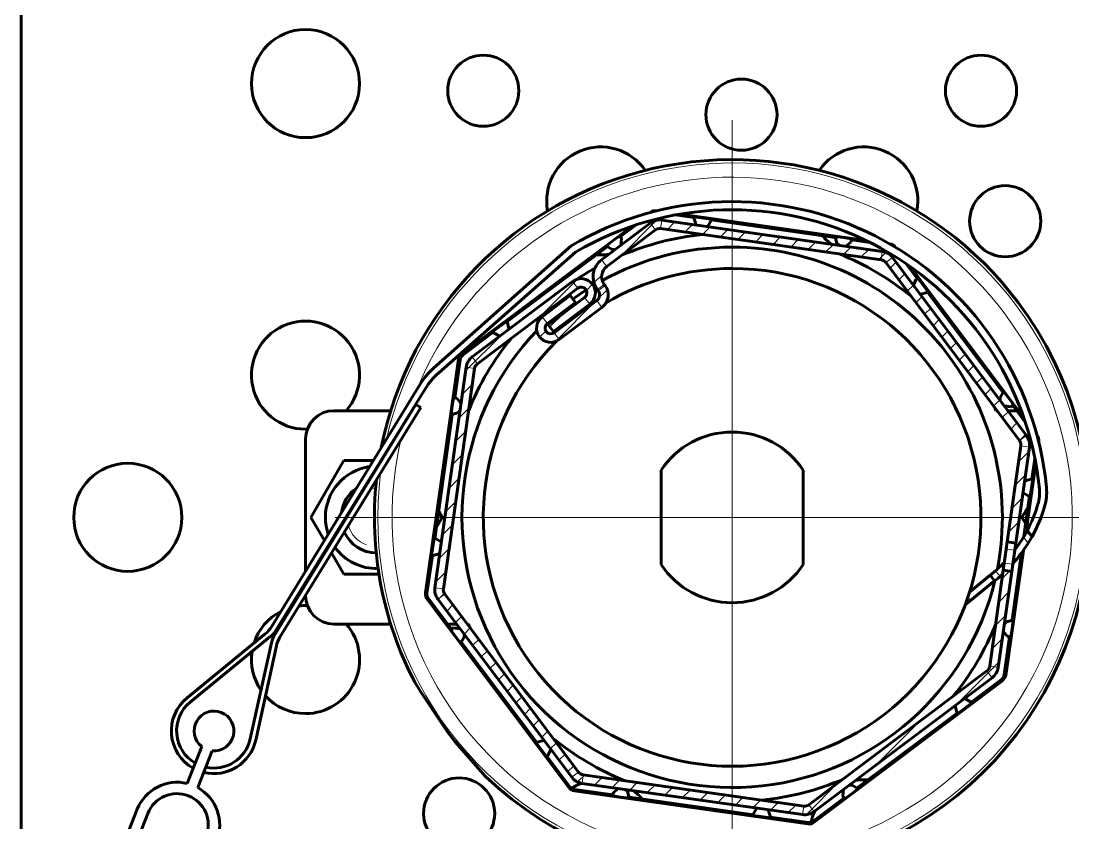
# Model space of a CAD drawing. Header units: millimetres. Extents: x 0 to 841, y 0 to 594.
# Drawn here: x 716.15 to 753.13, y 517.19 to 545.38 of the extents above; entities that cross this region are included whole.
import ezdxf

# ---------------------------------------------------------------- set-up
doc = ezdxf.new("R2010")
doc.units = ezdxf.units.MM
for name, pattern in [('K5LT_AXLED', [19.5, 15, -1.5, 1.5, -1.5]), ('K5LT_BASIC', [0]), ('K5LT_THIN', [0])]:
    doc.linetypes.add(name, pattern=pattern)
doc.layers.add('Системный слой (1)', color=7, linetype='Continuous', true_color=0x909090)

# ---------------------------------------------------------------- blocks, each defined once
blk = doc.blocks.new('U786')
at = {"layer": 'Системный слой (1)', "color": 5, "linetype": 'K5LT_BASIC', "lineweight": 60, "true_color": 0x0000ff}
for start, end in [(0, 180), (180, 0)]:
    blk.add_arc((732.399, 542.934), 1.25, start, end, dxfattribs=at)
blk = doc.blocks.new('U787')
at = {"layer": 'Системный слой (1)', "color": 5, "linetype": 'K5LT_BASIC', "lineweight": 60, "true_color": 0x0000ff}
for start, end in [(0, 180), (180, 0)]:
    blk.add_arc((749.899, 542.934), 1.25, start, end, dxfattribs=at)
blk = doc.blocks.new('U790')
at = {"layer": 'Системный слой (1)', "color": 5, "linetype": 'K5LT_BASIC', "lineweight": 60, "true_color": 0x0000ff}
for start, end in [(0, 180), (180, 0)]:
    blk.add_arc((731.55, 517.522), 1.25, start, end, dxfattribs=at)
blk = doc.blocks.new('U791')
at = {"layer": 'Системный слой (1)', "color": 5, "linetype": 'K5LT_BASIC', "lineweight": 60, "true_color": 0x0000ff}
for start, end in [(0, 180), (180, 0)]:
    blk.add_arc((726.149, 543.184), 1.9, start, end, dxfattribs=at)
blk = doc.blocks.new('U792')
at = {"layer": 'Системный слой (1)', "color": 5, "linetype": 'K5LT_BASIC', "lineweight": 60, "true_color": 0x0000ff}
for start, end in [(0, 180), (180, 0)]:
    blk.add_arc((750.749, 538.346), 1.25, start, end, dxfattribs=at)
blk = doc.blocks.new('U794')
at = {"layer": 'Системный слой (1)', "color": 5, "linetype": 'K5LT_BASIC', "lineweight": 60, "true_color": 0x0000ff}
for start, end in [(0, 180), (180, 0)]:
    blk.add_arc((741.477, 542.092), 1.25, start, end, dxfattribs=at)
blk = doc.blocks.new('U797')
at = {"layer": 'Системный слой (1)', "color": 5, "linetype": 'K5LT_BASIC', "lineweight": 60, "true_color": 0x0000ff}
for start, end in [(0, 180), (180, 0)]:
    blk.add_arc((719.899, 527.934), 1.9, start, end, dxfattribs=at)
blk = doc.blocks.new('U801')
at = {"layer": 'Системный слой (1)', "color": 5, "linetype": 'K5LT_BASIC', "lineweight": 60, "true_color": 0x0000ff}
for p, q in [((731.401, 520.054), (731.131, 520.402)), ((732.226, 519.106), (731.401, 520.054)), ((732.481, 518.821), (732.226, 519.106))]:
    blk.add_line(p, q, dxfattribs=at)
blk = doc.blocks.new('U802')
at = {"layer": 'Системный слой (1)', "color": 5, "linetype": 'K5LT_BASIC', "lineweight": 60, "true_color": 0x0000ff}
for p, q in [((730.195, 521.806), (729.987, 522.138)), ((731.131, 520.402), (730.195, 521.806))]:
    blk.add_line(p, q, dxfattribs=at)
blk = doc.blocks.new('U803')
at = {"layer": 'Системный слой (1)', "color": 5, "linetype": 'K5LT_BASIC', "lineweight": 60, "true_color": 0x0000ff}
for p, q in [((745.336, 518.203), (745.164, 518.08)), ((745.503, 518.335), (745.336, 518.203)), ((745.565, 518.398), (745.503, 518.335)), ((745.164, 518.08), (745.086, 518.038))]:
    blk.add_line(p, q, dxfattribs=at)
blk = doc.blocks.new('U804')
at = {"layer": 'Системный слой (1)', "color": 5, "linetype": 'K5LT_BASIC', "lineweight": 60, "true_color": 0x0000ff}
for p, q in [((750.685, 532.35), (750.749, 532.287)), ((750.749, 532.287), (750.881, 532.121)), ((750.881, 532.121), (751.003, 531.948)), ((751.003, 531.948), (751.045, 531.87))]:
    blk.add_line(p, q, dxfattribs=at)
blk = doc.blocks.new('U805')
at = {"layer": 'Системный слой (1)', "color": 5, "linetype": 'K5LT_BASIC', "lineweight": 60, "true_color": 0x0000ff}
for p, q in [((731.283, 531.643), (731.308, 531.854)), ((731.308, 531.854), (731.343, 532.063)), ((731.343, 532.063), (731.368, 532.148)), ((731.284, 531.554), (731.283, 531.643))]:
    blk.add_line(p, q, dxfattribs=at)
blk = doc.blocks.new('U806')
at = {"layer": 'Системный слой (1)', "color": 5, "linetype": 'K5LT_BASIC', "lineweight": 60, "true_color": 0x0000ff}
for p, q in [((737.02, 518.127), (736.935, 518.153)), ((737.229, 518.092), (737.02, 518.127)), ((737.44, 518.068), (737.229, 518.092)), ((737.53, 518.069), (737.44, 518.068))]:
    blk.add_line(p, q, dxfattribs=at)
blk = doc.blocks.new('U807')
at = {"layer": 'Системный слой (1)', "color": 5, "linetype": 'K5LT_BASIC', "lineweight": 60, "true_color": 0x0000ff}
for p, q in [((751.015, 524.224), (750.991, 524.013)), ((751.015, 524.314), (751.015, 524.224)), ((750.956, 523.804), (750.93, 523.72)), ((750.991, 524.013), (750.956, 523.804))]:
    blk.add_line(p, q, dxfattribs=at)
blk = doc.blocks.new('U808')
at = {"layer": 'Системный слой (1)', "color": 5, "linetype": 'K5LT_BASIC', "lineweight": 60, "true_color": 0x0000ff}
for p, q in [((744.769, 537.799), (744.859, 537.8)), ((744.859, 537.8), (745.07, 537.775)), ((745.07, 537.775), (745.279, 537.74)), ((745.279, 537.74), (745.363, 537.715))]:
    blk.add_line(p, q, dxfattribs=at)
blk = doc.blocks.new('U809')
at = {"layer": 'Системный слой (1)', "color": 5, "linetype": 'K5LT_BASIC', "lineweight": 60, "true_color": 0x0000ff}
for p, q in [((736.962, 537.665), (737.135, 537.788)), ((737.135, 537.788), (737.213, 537.83)), ((736.733, 537.469), (736.796, 537.533)), ((736.796, 537.533), (736.962, 537.665))]:
    blk.add_line(p, q, dxfattribs=at)
blk = doc.blocks.new('U810')
at = {"layer": 'Системный слой (1)', "color": 5, "linetype": 'K5LT_BASIC', "lineweight": 60, "true_color": 0x0000ff}
for p, q in [((731.295, 523.919), (731.253, 523.997)), ((731.418, 523.747), (731.295, 523.919)), ((731.55, 523.58), (731.418, 523.747)), ((731.614, 523.518), (731.55, 523.58))]:
    blk.add_line(p, q, dxfattribs=at)
blk = doc.blocks.new('U868')
at = {"layer": 'Системный слой (1)', "color": 5, "linetype": 'K5LT_BASIC', "lineweight": 60, "true_color": 0x0000ff}
for p, q in [((732.37, 522.506), (732.14, 522.818)), ((732.932, 521.756), (732.37, 522.506))]:
    blk.add_line(p, q, dxfattribs=at)
blk = doc.blocks.new('U869')
at = {"layer": 'Системный слой (1)', "color": 5, "linetype": 'K5LT_BASIC', "lineweight": 60, "true_color": 0x0000ff}
for p, q in [((732.14, 522.818), (732.371, 522.517)), ((732.371, 522.517), (732.934, 521.771)), ((732.934, 521.771), (733.497, 521.019)), ((733.497, 521.019), (733.732, 520.7)), ((733.732, 520.7), (733.732, 520.7))]:
    blk.add_line(p, q, dxfattribs=at)
blk = doc.blocks.new('U870')
at = {"layer": 'Системный слой (1)', "color": 5, "linetype": 'K5LT_BASIC', "lineweight": 60, "true_color": 0x0000ff}
for p, q in [((732.938, 521.747), (732.932, 521.756)), ((733.501, 521.002), (732.938, 521.747)), ((733.732, 520.7), (733.501, 521.002))]:
    blk.add_line(p, q, dxfattribs=at)
blk = doc.blocks.new('U871')
at = {"layer": 'Системный слой (1)', "color": 5, "linetype": 'K5LT_BASIC', "lineweight": 60, "true_color": 0x0000ff}
for p, q in [((745.367, 518.515), (745.255, 518.51)), ((745.565, 518.398), (745.367, 518.515))]:
    blk.add_line(p, q, dxfattribs=at)
blk = doc.blocks.new('U872')
at = {"layer": 'Системный слой (1)', "color": 5, "linetype": 'K5LT_BASIC', "lineweight": 60, "true_color": 0x0000ff}
for p, q in [((745.065, 518.367), (745.037, 518.139)), ((745.037, 518.139), (745.086, 518.038))]:
    blk.add_line(p, q, dxfattribs=at)
blk = doc.blocks.new('U873')
at = {"layer": 'Системный слой (1)', "color": 5, "linetype": 'K5LT_BASIC', "lineweight": 60, "true_color": 0x0000ff}
for p, q in [((737.472, 518.291), (737.389, 518.367)), ((737.53, 518.069), (737.472, 518.291))]:
    blk.add_line(p, q, dxfattribs=at)
blk = doc.blocks.new('U874')
at = {"layer": 'Системный слой (1)', "color": 5, "linetype": 'K5LT_BASIC', "lineweight": 60, "true_color": 0x0000ff}
for p, q in [((736.972, 518.259), (736.935, 518.153)), ((737.154, 518.4), (736.972, 518.259))]:
    blk.add_line(p, q, dxfattribs=at)
blk = doc.blocks.new('U875')
at = {"layer": 'Системный слой (1)', "color": 5, "linetype": 'K5LT_BASIC', "lineweight": 60, "true_color": 0x0000ff}
for p, q in [((731.284, 531.554), (731.507, 531.611)), ((731.507, 531.611), (731.582, 531.694))]:
    blk.add_line(p, q, dxfattribs=at)
blk = doc.blocks.new('U876')
at = {"layer": 'Системный слой (1)', "color": 5, "linetype": 'K5LT_BASIC', "lineweight": 60, "true_color": 0x0000ff}
for p, q in [((731.475, 532.111), (731.368, 532.148)), ((731.616, 531.93), (731.475, 532.111))]:
    blk.add_line(p, q, dxfattribs=at)
blk = doc.blocks.new('U877')
at = {"layer": 'Системный слой (1)', "color": 5, "linetype": 'K5LT_BASIC', "lineweight": 60, "true_color": 0x0000ff}
for p, q in [((731.731, 523.716), (731.725, 523.828)), ((731.614, 523.518), (731.731, 523.716))]:
    blk.add_line(p, q, dxfattribs=at)
blk = doc.blocks.new('U878')
at = {"layer": 'Системный слой (1)', "color": 5, "linetype": 'K5LT_BASIC', "lineweight": 60, "true_color": 0x0000ff}
for p, q in [((731.354, 524.047), (731.253, 523.997)), ((731.583, 524.018), (731.354, 524.047))]:
    blk.add_line(p, q, dxfattribs=at)
blk = doc.blocks.new('U879')
at = {"layer": 'Системный слой (1)', "color": 5, "linetype": 'K5LT_BASIC', "lineweight": 60, "true_color": 0x0000ff}
for p, q in [((744.769, 537.799), (744.827, 537.576)), ((744.827, 537.576), (744.91, 537.501))]:
    blk.add_line(p, q, dxfattribs=at)
blk = doc.blocks.new('U880')
at = {"layer": 'Системный слой (1)', "color": 5, "linetype": 'K5LT_BASIC', "lineweight": 60, "true_color": 0x0000ff}
for p, q in [((745.145, 537.467), (745.327, 537.608)), ((745.327, 537.608), (745.363, 537.715))]:
    blk.add_line(p, q, dxfattribs=at)
blk = doc.blocks.new('U881')
at = {"layer": 'Системный слой (1)', "color": 5, "linetype": 'K5LT_BASIC', "lineweight": 60, "true_color": 0x0000ff}
for p, q in [((750.792, 524.256), (750.716, 524.173)), ((751.015, 524.314), (750.792, 524.256))]:
    blk.add_line(p, q, dxfattribs=at)
blk = doc.blocks.new('U882')
at = {"layer": 'Системный слой (1)', "color": 5, "linetype": 'K5LT_BASIC', "lineweight": 60, "true_color": 0x0000ff}
for p, q in [((750.683, 523.938), (750.824, 523.756)), ((750.824, 523.756), (750.93, 523.72))]:
    blk.add_line(p, q, dxfattribs=at)
blk = doc.blocks.new('U883')
at = {"layer": 'Системный слой (1)', "color": 5, "linetype": 'K5LT_BASIC', "lineweight": 60, "true_color": 0x0000ff}
for p, q in [((736.733, 537.469), (736.932, 537.352)), ((736.932, 537.352), (737.044, 537.358))]:
    blk.add_line(p, q, dxfattribs=at)
blk = doc.blocks.new('U884')
at = {"layer": 'Системный слой (1)', "color": 5, "linetype": 'K5LT_BASIC', "lineweight": 60, "true_color": 0x0000ff}
for p, q in [((737.262, 537.729), (737.213, 537.83)), ((737.234, 537.501), (737.262, 537.729))]:
    blk.add_line(p, q, dxfattribs=at)
blk = doc.blocks.new('U885')
at = {"layer": 'Системный слой (1)', "color": 5, "linetype": 'K5LT_BASIC', "lineweight": 60, "true_color": 0x0000ff}
for p, q in [((750.685, 532.35), (750.568, 532.152)), ((750.568, 532.152), (750.574, 532.039))]:
    blk.add_line(p, q, dxfattribs=at)
blk = doc.blocks.new('U886')
at = {"layer": 'Системный слой (1)', "color": 5, "linetype": 'K5LT_BASIC', "lineweight": 60, "true_color": 0x0000ff}
for p, q in [((750.944, 531.821), (751.045, 531.87)), ((750.716, 531.85), (750.944, 531.821))]:
    blk.add_line(p, q, dxfattribs=at)
blk = doc.blocks.new('U887')
at = {"layer": 'Системный слой (1)', "color": 5, "linetype": 'K5LT_BASIC', "lineweight": 60, "true_color": 0x0000ff}
for p, q in [((733.246, 534.786), (733.303, 534.563)), ((733.303, 534.563), (733.3, 534.543))]:
    blk.add_line(p, q, dxfattribs=at)
blk = doc.blocks.new('U888')
at = {"layer": 'Системный слой (1)', "color": 5, "linetype": 'K5LT_BASIC', "lineweight": 60, "true_color": 0x0000ff}
for p, q in [((732.779, 534.41), (732.766, 534.425)), ((732.984, 534.306), (732.779, 534.41))]:
    blk.add_line(p, q, dxfattribs=at)
blk = doc.blocks.new('U889')
at = {"layer": 'Системный слой (1)', "color": 5, "linetype": 'K5LT_BASIC', "lineweight": 60, "true_color": 0x0000ff}
for p, q in [((748.995, 521.305), (748.999, 521.324)), ((749.053, 521.082), (748.995, 521.305))]:
    blk.add_line(p, q, dxfattribs=at)
blk = doc.blocks.new('U890')
at = {"layer": 'Системный слой (1)', "color": 5, "linetype": 'K5LT_BASIC', "lineweight": 60, "true_color": 0x0000ff}
for p, q in [((749.315, 521.562), (749.52, 521.458)), ((749.52, 521.458), (749.532, 521.442))]:
    blk.add_line(p, q, dxfattribs=at)
blk = doc.blocks.new('U891')
at = {"layer": 'Системный слой (1)', "color": 5, "linetype": 'K5LT_BASIC', "lineweight": 60, "true_color": 0x0000ff}
for p, q in [((730.716, 527.19), (730.914, 527.073)), ((730.914, 527.073), (730.925, 527.057))]:
    blk.add_line(p, q, dxfattribs=at)
blk = doc.blocks.new('U892')
at = {"layer": 'Системный слой (1)', "color": 5, "linetype": 'K5LT_BASIC', "lineweight": 60, "true_color": 0x0000ff}
for p, q in [((730.651, 526.594), (730.632, 526.596)), ((730.87, 526.666), (730.651, 526.594))]:
    blk.add_line(p, q, dxfattribs=at)
blk = doc.blocks.new('U893')
at = {"layer": 'Системный слой (1)', "color": 5, "linetype": 'K5LT_BASIC', "lineweight": 60, "true_color": 0x0000ff}
for p, q in [((741.893, 517.5), (742.01, 517.698)), ((742.01, 517.698), (742.026, 517.71))]:
    blk.add_line(p, q, dxfattribs=at)
blk = doc.blocks.new('U894')
at = {"layer": 'Системный слой (1)', "color": 5, "linetype": 'K5LT_BASIC', "lineweight": 60, "true_color": 0x0000ff}
for p, q in [((742.417, 517.654), (742.489, 517.436)), ((742.489, 517.436), (742.487, 517.416))]:
    blk.add_line(p, q, dxfattribs=at)
blk = doc.blocks.new('U895')
at = {"layer": 'Системный слой (1)', "color": 5, "linetype": 'K5LT_BASIC', "lineweight": 60, "true_color": 0x0000ff}
for p, q in [((751.385, 528.794), (751.373, 528.81)), ((751.583, 528.677), (751.385, 528.794))]:
    blk.add_line(p, q, dxfattribs=at)
blk = doc.blocks.new('U896')
at = {"layer": 'Системный слой (1)', "color": 5, "linetype": 'K5LT_BASIC', "lineweight": 60, "true_color": 0x0000ff}
for p, q in [((751.429, 529.202), (751.648, 529.273)), ((751.648, 529.273), (751.667, 529.271))]:
    blk.add_line(p, q, dxfattribs=at)
blk = doc.blocks.new('U897')
at = {"layer": 'Системный слой (1)', "color": 5, "linetype": 'K5LT_BASIC', "lineweight": 60, "true_color": 0x0000ff}
for p, q in [((747.779, 535.78), (747.759, 535.783)), ((748.001, 535.837), (747.779, 535.78))]:
    blk.add_line(p, q, dxfattribs=at)
blk = doc.blocks.new('U898')
at = {"layer": 'Системный слой (1)', "color": 5, "linetype": 'K5LT_BASIC', "lineweight": 60, "true_color": 0x0000ff}
for p, q in [((747.522, 536.099), (747.625, 536.304)), ((747.625, 536.304), (747.641, 536.317))]:
    blk.add_line(p, q, dxfattribs=at)
blk = doc.blocks.new('U899')
at = {"layer": 'Системный слой (1)', "color": 5, "linetype": 'K5LT_BASIC', "lineweight": 60, "true_color": 0x0000ff}
for p, q in [((740.289, 538.169), (740.273, 538.158)), ((740.406, 538.367), (740.289, 538.169))]:
    blk.add_line(p, q, dxfattribs=at)
blk = doc.blocks.new('U900')
at = {"layer": 'Системный слой (1)', "color": 5, "linetype": 'K5LT_BASIC', "lineweight": 60, "true_color": 0x0000ff}
for p, q in [((739.81, 538.432), (739.812, 538.452)), ((739.881, 538.213), (739.81, 538.432))]:
    blk.add_line(p, q, dxfattribs=at)
blk = doc.blocks.new('U901')
at = {"layer": 'Системный слой (1)', "color": 5, "linetype": 'K5LT_BASIC', "lineweight": 60, "true_color": 0x0000ff}
for p, q in [((734.297, 520.03), (734.52, 520.088)), ((734.52, 520.088), (734.54, 520.084))]:
    blk.add_line(p, q, dxfattribs=at)
blk = doc.blocks.new('U902')
at = {"layer": 'Системный слой (1)', "color": 5, "linetype": 'K5LT_BASIC', "lineweight": 60, "true_color": 0x0000ff}
for p, q in [((734.777, 519.768), (734.673, 519.563)), ((734.673, 519.563), (734.658, 519.551))]:
    blk.add_line(p, q, dxfattribs=at)
blk = doc.blocks.new('U911')
at = {"layer": 'Системный слой (1)', "color": 30, "linetype": 'K5LT_AXLED', "lineweight": 18, "true_color": 0xff8000}
for q in [(741.149, 541.894), (727.189, 527.934), (741.149, 513.973), (755.11, 527.934)]:
    blk.add_line((741.149, 527.934), q, dxfattribs=at)

msp = doc.modelspace()

# ---------------------------------------------------------------- hatches: boundary and pattern name
at = {"layer": 'Системный слой (1)'}
h = msp.add_hatch(dxfattribs=at)
h.set_pattern_fill('Металл', angle=45, style=0, pattern_type=0)
h.set_pattern_definition([(45, (0, 0), (-0.3535534, 0.3535534), [])])
h.paths.add_polyline_path([(735.54, 536.2274), (735.7203, 535.9876), (735.8685, 536.0258), (736.0003, 535.9479), (736.0385, 535.7997), (735.9606, 535.6679), (736.1409, 535.4281), (736.3355, 535.7576), (736.2401, 536.1282), (735.9106, 536.3228)])
h.paths.add_polyline_path([(735.0723, 534.1869), (734.892, 534.4267), (734.7438, 534.3885), (734.612, 534.4663), (734.5738, 534.6146), (734.6517, 534.7464), (734.4714, 534.9862), (734.2768, 534.6567), (734.3722, 534.2861), (734.7017, 534.0915)])
h.paths.add_polyline_path([(736.6802, 536.0837), (736.4404, 535.9034), (736.4881, 535.7181), (736.3908, 535.5534), (736.571, 535.3136), (736.7851, 535.676)])
h.paths.add_polyline_path([(734.4714, 534.9862), (734.6517, 534.7464), (735.6388, 535.4885), (735.4586, 535.7283)])
h.paths.add_polyline_path([(731.7975, 533.2123), (732.0945, 533.1703), (732.1918, 533.335), (732.0115, 533.5748)])
h.paths.add_polyline_path([(736.1409, 535.4281), (735.9606, 535.6679), (734.6817, 534.7064), (734.862, 534.4666)])
h.paths.add_polyline_path([(736.4103, 535.9434), (736.6501, 536.1237), (736.5642, 536.4572), (736.7394, 536.7538), (736.5591, 536.9936), (736.2672, 536.4993)])
h.paths.add_polyline_path([(736.571, 535.3136), (736.3908, 535.5534), (734.892, 534.4267), (735.0723, 534.1869)])
h.paths.add_polyline_path([(730.8041, 525.0535), (731.0439, 525.2338), (730.9962, 525.4191), (730.6991, 525.4611)])
h.paths.add_polyline_path([(732.0115, 533.5748), (732.1918, 533.335), (735.7203, 535.9876), (735.54, 536.2274)])
h.paths.add_polyline_path([(736.6501, 536.1237), (736.4103, 535.9434), (736.4404, 535.9034), (736.6802, 536.0837)])
h.paths.add_polyline_path([(738.2691, 538.2791), (738.4494, 538.0393), (738.6347, 538.087), (738.6768, 538.384)])
h.paths.add_polyline_path([(735.8708, 518.5818), (735.9129, 518.8789), (735.7481, 518.9762), (735.5083, 518.7959)])
h.paths.add_polyline_path([(730.6991, 525.4611), (730.9962, 525.4191), (732.0945, 533.1703), (731.7975, 533.2123)])
h.paths.add_polyline_path([(738.4494, 538.0393), (738.2691, 538.2791), (736.5591, 536.9936), (736.7394, 536.7538)])
h.paths.add_polyline_path([(746.428, 537.2857), (746.3859, 536.9886), (746.5507, 536.8913), (746.7904, 537.0716)])
h.paths.add_polyline_path([(744.0297, 517.5884), (743.8494, 517.8282), (743.6641, 517.7805), (743.622, 517.4835)])
h.paths.add_polyline_path([(735.5083, 518.7959), (735.7481, 518.9762), (731.0439, 525.2338), (730.8041, 525.0535)])
h.paths.add_polyline_path([(746.3859, 536.9886), (746.428, 537.2857), (738.6768, 538.384), (738.6347, 538.087)])
h.paths.add_polyline_path([(751.4947, 530.814), (751.2549, 530.6338), (751.3026, 530.4485), (751.5997, 530.4064)])
h.paths.add_polyline_path([(750.5013, 522.6552), (750.2043, 522.6972), (750.107, 522.5325), (750.2872, 522.2927)])
h.paths.add_polyline_path([(743.622, 517.4835), (743.6641, 517.7805), (735.9129, 518.8789), (735.8708, 518.5818)])
h.paths.add_polyline_path([(751.2549, 530.6338), (751.4947, 530.814), (746.7904, 537.0716), (746.5507, 536.8913)])
h.paths.add_polyline_path([(751.5997, 530.4064), (751.3026, 530.4485), (750.8236, 527.0679), (751.1206, 527.0258)])
h.paths.add_polyline_path([(750.2043, 522.6972), (750.5013, 522.6552), (750.9803, 526.0357), (750.6833, 526.0778)])
h.paths.add_polyline_path([(750.2872, 522.2927), (750.107, 522.5325), (743.8494, 517.8282), (744.0297, 517.5884)])

# ---------------------------------------------------------------- linework, layer by layer
at = {"layer": 'Системный слой (1)', "color": 5, "linetype": 'K5LT_BASIC', "lineweight": 60, "true_color": 0x0000ff}
for p, q in [((716.1465, 509.9057), (716.1534, 552.9338)), ((738.2704, 538.6565), (738.2651, 538.6525)), ((738.5001, 538.713), (738.4934, 538.7139)), ((739.8152, 538.4752), (739.158, 538.5683)), ((745.8503, 537.6714), (739.3193, 538.5969)), ((737.6166, 538.165), (731.6486, 533.6784)), ((738.2691, 538.2791), (736.5591, 536.9936)), ((737.7688, 538.2158), (737.2273, 537.8086)), ((746.428, 537.2857), (738.6768, 538.384)), ((739.8187, 538.5004), (739.8118, 538.4516)), ((739.8187, 538.5004), (740.4128, 538.4162)), ((740.4128, 538.4162), (740.4059, 538.3674)), ((744.7668, 537.7736), (740.4092, 538.391)), ((736.7394, 536.7538), (738.4494, 538.0393)), ((737.2129, 537.8296), (737.2273, 537.8086)), ((738.6347, 538.087), (746.3859, 536.9886)), ((744.7668, 537.7736), (744.7693, 537.7989)), ((735.4842, 537.4792), (730.6479, 533.1758)), ((736.7495, 537.4495), (733.2316, 534.8048)), ((736.7495, 537.4495), (736.7333, 537.4691)), ((745.3633, 537.7147), (745.3495, 537.6582)), ((745.9973, 537.5992), (745.3586, 537.6897)), ((746.6958, 537.5516), (746.6891, 537.5526)), ((746.8981, 537.4291), (746.8941, 537.4345)), ((730.8345, 533.0181), (735.6422, 537.2611)), ((751.4947, 530.814), (746.7904, 537.0716)), ((746.5507, 536.8913), (751.2549, 530.6338)), ((747.6599, 536.3311), (747.2697, 536.8501)), ((751.4029, 531.4369), (747.4031, 536.7574)), ((747.6802, 536.3464), (747.6408, 536.3168)), ((747.6802, 536.3464), (748.0408, 535.8668)), ((735.54, 536.2274), (732.0115, 533.5748)), ((732.1918, 533.335), (735.7203, 535.9876)), ((736.4103, 535.9434), (736.4404, 535.9034)), ((736.6802, 536.0837), (736.6501, 536.1237)), ((734.4714, 534.9862), (735.4586, 535.7283)), ((735.9606, 535.6679), (734.6817, 534.7064)), ((736.3908, 535.5534), (734.892, 534.4267)), ((735.6388, 535.4885), (735.4586, 535.7283)), ((748.0408, 535.8668), (748.0014, 535.8372)), ((750.6651, 532.3336), (748.0204, 535.8515)), ((734.6517, 534.7464), (735.6388, 535.4885)), ((736.1409, 535.4281), (734.862, 534.4666)), ((735.0723, 534.1869), (736.571, 535.3136)), ((732.7367, 534.4646), (733.2163, 534.8251)), ((733.2163, 534.8251), (733.2459, 534.7857)), ((732.752, 534.4442), (731.6792, 533.6377)), ((732.7367, 534.4646), (732.7663, 534.4252)), ((734.6817, 534.7064), (734.862, 534.4666)), ((731.5315, 533.4801), (730.3693, 525.2778)), ((731.5819, 533.473), (731.3935, 532.143)), ((731.7975, 533.2123), (730.6991, 525.4611)), ((730.9962, 525.4191), (732.0945, 533.1703)), ((730.1781, 532.6144), (724.9517, 524.0856)), ((725.1169, 523.9762), (730.3625, 532.4586)), ((750.6651, 532.3336), (750.6847, 532.3498)), ((730.0307, 531.9059), (725.0763, 523.8253)), ((730.2012, 531.8013), (730.0307, 531.9059)), ((731.3684, 532.1477), (731.3935, 532.143)), ((751.0453, 531.8702), (751.0243, 531.8559)), ((751.4549, 531.283), (751.0243, 531.8559)), ((725.2483, 523.7232), (730.2012, 531.8013)), ((729.1442, 531.6838), (727.1494, 531.6838)), ((731.3096, 531.5512), (730.6921, 527.1936)), ((731.3096, 531.5512), (731.2842, 531.5536)), ((731.5809, 531.6838), (731.5755, 531.6838)), ((750.4656, 531.6838), (750.4196, 531.6838)), ((751.1537, 531.6838), (750.8409, 531.6838)), ((751.8721, 530.8127), (751.8681, 530.8181)), ((726.1494, 530.6838), (726.1494, 526.0401)), ((751.3026, 530.4485), (750.8236, 527.0679)), ((751.1206, 527.0258), (751.5997, 530.4064)), ((751.9286, 530.5831), (751.9295, 530.5897)), ((726.34, 527.9338), (727.4947, 529.9338)), ((727.4947, 529.9338), (728.5354, 529.9338)), ((751.4746, 527.3796), (751.8233, 529.84)), ((751.6908, 529.268), (751.7938, 529.9945)), ((738.6494, 529.5921), (738.6494, 526.2754)), ((743.6494, 526.2754), (743.6494, 529.5921)), ((751.716, 529.2644), (751.6319, 528.6704)), ((751.716, 529.2644), (751.6673, 529.2713)), ((751.4064, 527.2605), (751.6067, 528.6739)), ((751.6319, 528.6704), (751.5831, 528.6773)), ((730.8289, 528.1588), (730.9588, 527.9338)), ((751.34, 527.9338), (751.5544, 528.3051)), ((726.8105, 527.1189), (726.34, 527.9338)), ((730.9588, 527.9338), (730.7444, 527.5624)), ((751.4699, 527.7087), (751.34, 527.9338)), ((751.692, 527.2548), (751.5213, 527.4655)), ((730.5827, 526.6031), (730.6669, 527.1972)), ((730.6669, 527.1972), (730.7157, 527.1902)), ((750.7885, 526.8204), (750.8236, 527.0679)), ((751.1206, 527.0258), (750.8236, 527.0679)), ((726.9488, 526.8793), (726.9311, 526.9099)), ((727.4947, 525.9338), (727.0625, 526.6822)), ((750.7885, 526.8204), (750.7184, 526.3253)), ((750.7673, 522.3874), (751.3884, 526.7711)), ((750.9892, 524.3163), (751.3245, 526.6825)), ((751.0154, 526.2832), (751.0856, 526.7783)), ((751.0856, 526.7783), (751.1206, 527.0258)), ((730.6079, 526.5995), (730.4196, 525.2707)), ((730.5827, 526.6031), (730.6315, 526.5962)), ((750.6833, 526.0778), (750.7184, 526.3253)), ((750.6833, 526.0778), (750.2043, 522.6972)), ((750.2178, 525.8972), (750.271, 525.9406)), ((750.5013, 522.6552), (750.9803, 526.0357)), ((750.6833, 526.0778), (750.9803, 526.0357)), ((750.9803, 526.0357), (751.0154, 526.2832)), ((726.1494, 525.6459), (726.1494, 525.5755)), ((728.7322, 525.9337), (727.4947, 525.9338)), ((749.4963, 525.3087), (750.2178, 525.8972)), ((749.533, 525.0141), (750.3784, 525.6989)), ((750.2178, 525.8972), (750.3784, 525.6989)), ((750.3784, 525.6989), (750.4045, 525.72)), ((735.7481, 518.9762), (731.0439, 525.2338)), ((726.1494, 525.1929), (726.1494, 525.1838)), ((730.4267, 525.0548), (735.4047, 518.433)), ((730.4673, 525.0854), (731.2745, 524.0116)), ((730.8041, 525.0535), (735.5083, 518.7959)), ((749.3413, 524.8589), (749.533, 525.0141)), ((727.1494, 524.1838), (729.1442, 524.1838)), ((731.1451, 524.1838), (731.4579, 524.1838)), ((731.8332, 524.1838), (731.8791, 524.1838)), ((750.7179, 524.1838), (750.7233, 524.1838)), ((750.9892, 524.3163), (751.0145, 524.3139)), ((724.7322, 523.8341), (721.9818, 521.584)), ((722.0959, 521.4377), (724.8985, 523.7272)), ((731.2535, 523.9973), (731.3033, 524.0275)), ((750.7169, 522.3945), (750.9053, 523.7245)), ((750.9304, 523.7198), (750.9053, 523.7245)), ((724.9527, 523.5199), (724.1989, 520.141)), ((724.3967, 520.1014), (725.1241, 523.4149)), ((731.6337, 523.5339), (731.614, 523.5177)), ((731.6337, 523.5339), (734.2784, 520.016)), ((750.107, 522.5325), (743.8494, 517.8282)), ((744.0297, 517.5884), (750.2872, 522.2927)), ((744.0284, 517.211), (750.6501, 522.1891)), ((749.5468, 521.4233), (750.6196, 522.2298)), ((749.5621, 521.4029), (749.0825, 521.0424)), ((749.5621, 521.4029), (749.5325, 521.4423)), ((745.5493, 518.4181), (749.0672, 521.0627)), ((749.0825, 521.0424), (749.0529, 521.0818)), ((734.258, 520.0007), (734.2974, 520.0303)), ((721.9893, 518.5765), (722.4996, 519.8722)), ((722.8718, 519.7256), (722.3614, 518.4299)), ((734.6186, 519.5211), (734.258, 520.0007)), ((734.6186, 519.5211), (734.6579, 519.5507)), ((734.6389, 519.5364), (735.4454, 518.4636)), ((735.8708, 518.5818), (743.622, 517.4835)), ((743.6641, 517.7805), (735.9129, 518.8789)), ((735.603, 518.3159), (743.8054, 517.1536)), ((735.6102, 518.3663), (736.9401, 518.1778)), ((736.9355, 518.1528), (736.9401, 518.1778)), ((745.5493, 518.4181), (745.5655, 518.3984)), ((737.532, 518.094), (737.5295, 518.0686)), ((737.532, 518.094), (741.8896, 517.4765)), ((743.9978, 517.2517), (745.0715, 518.0589)), ((745.0859, 518.0379), (745.0715, 518.0589)), ((719.6509, 516.1873), (720.2349, 517.6698)), ((720.607, 517.5232), (720.0231, 516.0407)), ((741.886, 517.4513), (741.8929, 517.5001)), ((742.4801, 517.3671), (741.886, 517.4513)), ((742.4801, 517.3671), (742.487, 517.4159)), ((742.4836, 517.3923), (743.8125, 517.204))]:
    msp.add_line(p, q, dxfattribs=at)
at = {"layer": 'Системный слой (1)', "color": 7, "linetype": 'K5LT_THIN', "lineweight": 18}
for p, q in [((738.2704, 538.6565), (738.272, 538.6543)), ((738.4934, 538.7139), (738.4931, 538.7112)), ((738.2691, 538.2791), (738.4494, 538.0393)), ((738.6347, 538.087), (738.6768, 538.384)), ((746.6958, 537.5516), (746.6954, 537.5489)), ((746.8941, 537.4345), (746.8919, 537.4329)), ((746.428, 537.2857), (746.3859, 536.9886)), ((746.5507, 536.8913), (746.7904, 537.0716)), ((736.7394, 536.7538), (736.5591, 536.9936)), ((735.54, 536.2274), (735.7203, 535.9876)), ((736.4103, 535.9434), (736.6501, 536.1237)), ((736.6802, 536.0837), (736.4404, 535.9034)), ((735.9606, 535.6679), (736.1409, 535.4281)), ((736.3908, 535.5534), (736.571, 535.3136)), ((734.6517, 534.7464), (734.4714, 534.9862)), ((735.0723, 534.1869), (734.892, 534.4267)), ((731.5315, 533.4801), (731.5819, 533.473)), ((731.6486, 533.6784), (731.6792, 533.6377)), ((732.1918, 533.335), (732.0115, 533.5748)), ((731.7975, 533.2123), (732.0945, 533.1703)), ((751.4947, 530.814), (751.2549, 530.6338)), ((751.8721, 530.8127), (751.87, 530.8111)), ((751.3026, 530.4485), (751.5997, 530.4064)), ((751.9295, 530.5897), (751.9269, 530.5901)), ((751.3891, 527.2315), (751.5567, 527.0246)), ((750.7885, 526.8204), (751.0856, 526.7783)), ((750.7184, 526.3253), (751.0154, 526.2832)), ((750.4094, 526.0578), (750.5699, 525.8597)), ((730.3693, 525.2778), (730.4196, 525.2707)), ((730.9962, 525.4191), (730.6991, 525.4611)), ((730.8041, 525.0535), (731.0439, 525.2338)), ((730.4267, 525.0548), (730.4673, 525.0854)), ((749.4384, 525.131), (749.533, 525.0141)), ((750.5013, 522.6552), (750.2043, 522.6972)), ((750.107, 522.5325), (750.2872, 522.2927)), ((750.7673, 522.3874), (750.7169, 522.3945)), ((750.6501, 522.1891), (750.6196, 522.2298)), ((735.7481, 518.9762), (735.5083, 518.7959)), ((735.8708, 518.5818), (735.9129, 518.8789)), ((735.4047, 518.433), (735.4454, 518.4636)), ((735.603, 518.3159), (735.6102, 518.3663)), ((744.0297, 517.5884), (743.8494, 517.8282)), ((743.6641, 517.7805), (743.622, 517.4835)), ((743.8054, 517.1536), (743.8125, 517.204)), ((744.0284, 517.211), (743.9978, 517.2517))]:
    msp.add_line(p, q, dxfattribs=at)
at = {"layer": 'Системный слой (1)', "color": 5, "linetype": 'K5LT_BASIC', "lineweight": 60, "true_color": 0x0000ff}
for centre, radius, start, end in [((736.5284, 539.0588), 1.9, 34.47958, 190.63372), ((745.7784, 539.0588), 1.9, 349.23402, 145.58273), ((741.1494, 527.9338), 12.5772, 36.93484, 168.74581), ((741.1494, 527.9338), 11.1, 5.39373, 120.68899), ((741.1316, 527.879), 10.87, 5.59339, 120.3319), ((738.4512, 538.416), 0.3009, 81.93484, 126.93484), ((736.5284, 539.0588), 1.9, 335.46802, 338.87146), ((738.5996, 537.8395), 0.55, 81.93484, 126.93484), ((741.1494, 527.9338), 10, 96.00471, 112.86497), ((738.5996, 537.8395), 0.25, 81.93484, 126.93484), ((745.7784, 539.0588), 1.9, 220.04455, 233.09882), ((741.1494, 527.9338), 9.5, 90, 118.75344), ((741.1494, 527.9338), 9.5, 348.96481, 90), ((746.6535, 537.2537), 0.3009, 36.93484, 81.93484), ((736.5284, 539.0588), 1.9, 265.26271, 270), ((736.5284, 539.0588), 1.9, 270, 278.40166), ((741.1494, 527.9338), 10, 51.00471, 67.86497), ((746.3508, 536.7411), 0.55, 36.93484, 81.93484), ((745.7784, 539.0588), 1.9, 290.7394, 293.30349), ((741.1494, 527.9338), 8.75, 134.94822, 90), ((741.1494, 527.9338), 10, 118.87086, 123.25289), ((737.0098, 536.3941), 0.75, 126.93484, 216.93484), ((737.0098, 536.3941), 0.45, 126.93484, 216.93484), ((741.1494, 527.9338), 8.75, 90, 120.43771), ((746.3508, 536.7411), 0.25, 36.93484, 81.93484), ((735.8404, 535.8277), 0.5, 306.93484, 126.93484), ((741.1494, 527.9338), 9.5, 122.71925, 126.12061), ((735.8404, 535.8277), 0.2, 306.93484, 126.93484), ((741.1494, 527.9338), 9.5, 120.58955, 120.90927), ((736.2405, 535.7532), 0.55, 306.93484, 36.93484), ((736.2405, 535.7532), 0.25, 306.93484, 36.93484), ((741.1494, 527.9338), 12.5772, 226.43095, 36.93484), ((726.1494, 532.9338), 1.9, 318.86049, 270), ((734.7718, 534.5865), 0.5, 126.93484, 306.93484), ((741.1494, 527.9338), 9.5, 136.30953, 346.42125), ((734.7718, 534.5865), 0.2, 126.93484, 306.93484), ((741.1494, 527.9338), 10, 141.00471, 157.86497), ((731.8294, 533.4379), 0.3009, 126.93484, 171.93484), ((731.8294, 533.4379), 0.25, 126.93484, 171.93484), ((732.342, 533.1352), 0.55, 126.93484, 171.93484), ((732.342, 533.1352), 0.25, 126.93484, 171.93484), ((732.3097, 531.3082), 2.5, 131.6627, 148.5), ((732.4888, 531.1437), 2.5, 131.42948, 148.26678), ((727.1494, 530.6838), 1, 90, 180), ((741.1494, 527.9338), 10, 22.02431, 22.86497), ((726.1494, 532.9338), 1.9, 270, 271.91975), ((741.1494, 527.9338), 3, 33.55731, 146.44269), ((751.0551, 530.4835), 0.55, 351.93484, 36.93484), ((751.6316, 530.6319), 0.3009, 351.93484, 36.93484), ((751.0551, 530.4835), 0.25, 351.93484, 36.93484), ((728.6494, 527.9338), 1.8, 97.88561, 180), ((728.6494, 527.9338), 1.8, 88.43612, 89.11249), ((741.1494, 527.9338), 12.5772, 171.53535, 171.74524), ((728.6494, 527.9338), 1.25, 124.52636, 172.47364), ((728.6494, 527.9338), 1.25, 104.45075, 105.85599), ((741.1494, 527.9338), 12.5772, 173.95399, 207.43873), ((728.6494, 527.9338), 1.25, 90.68617, 92.46664), ((750.5202, 528.7985), 1.4366, 343.67787, 5.59339), ((750.458, 528.8126), 1.75, 343.62046, 5.39373), ((747.1296, 529.7914), 4.9696, 332.09444, 343.67787), ((747.1, 529.7996), 5.25, 331.00445, 343.62046), ((728.6494, 527.9338), 1.8, 180, 199.11439), ((728.6494, 527.9338), 1.25, 190.67756, 192.52161), ((728.6494, 527.9338), 1.25, 204.50572, 269.31383), ((747.1296, 529.7914), 4.9696, 328.99537, 332.09444), ((728.6494, 527.9338), 1.8, 207.42106, 208.53624), ((747.1296, 529.7914), 4.9696, 322.77163, 328.99537), ((747.1, 529.7996), 5.25, 328.09054, 331.00445), ((728.6494, 527.9338), 1.8, 215.64786, 271.6596), ((747.1, 529.7996), 5.25, 318.27876, 328.09054), ((747.1296, 529.7914), 4.9696, 311.29904, 316.31192), ((741.1494, 527.9338), 3, 213.55731, 326.44269), ((747.1296, 529.7914), 4.9696, 309.20722, 311.29904), ((747.1, 529.7996), 5.25, 311.3701, 312.76131), ((747.1, 529.7996), 5.25, 309.00715, 311.3701), ((730.6672, 525.2356), 0.3009, 171.93484, 216.93484), ((730.6672, 525.2356), 0.25, 171.93484, 216.93484), ((731.2437, 525.384), 0.55, 171.93484, 216.93484), ((731.2437, 525.384), 0.25, 171.93484, 216.93484), ((726.1494, 522.9338), 1.9, 88.08025, 96.91284), ((727.1494, 525.1838), 1, 180, 270), ((726.1494, 522.9338), 1.9, 117.17599, 162.24563), ((726.1494, 522.9338), 1.9, 105.10293, 106.92419), ((726.1494, 522.9338), 1.9, 270, 41.13951), ((741.1494, 527.9338), 10, 202.02431, 202.86497), ((741.1494, 527.9338), 10, 321.00471, 337.86497), ((724.099, 524.6081), 1, 309.28569, 328.5), ((724.2645, 524.5033), 1.0022, 309.24349, 328.26552), ((725.9288, 523.3026), 1, 148.48618, 167.45175), ((726.1008, 523.2005), 1, 148.48618, 167.61917), ((726.1494, 522.9338), 1.9, 171.5215, 214.43081), ((749.9567, 522.7323), 0.25, 306.93484, 351.93484), ((749.9567, 522.7323), 0.55, 306.93484, 351.93484), ((750.4693, 522.4296), 0.25, 306.93484, 351.93484), ((750.4693, 522.4296), 0.3009, 306.93484, 351.93484), ((722.9316, 520.423), 1.5, 129.28684, 240.83775), ((726.1494, 522.9338), 1.9, 222.07004, 270), ((722.9229, 520.4253), 1.3073, 129.24503, 240.09486), ((722.9316, 520.423), 0.7, 265.10155, 231.89845), ((722.9316, 520.423), 1.5, 256.16226, 347.61917), ((722.9229, 520.4253), 1.3073, 257.69581, 347.43757), ((741.1494, 527.9338), 10, 231.00471, 247.86497), ((735.948, 519.1264), 0.25, 216.93484, 261.93484), ((721.6305, 517.1201), 1.5, 76.16226, 158.5), ((736.5284, 516.8088), 1.9, 110.8222, 122.66429), ((735.948, 519.1264), 0.55, 216.93484, 261.93484), ((741.1494, 527.9338), 10, 276.00471, 292.86497), ((745.7784, 516.8088), 1.9, 85.48027, 98.70532), ((721.6305, 517.1201), 1.1, 338.5, 158.5), ((721.6305, 517.1201), 1.5, 338.5, 60.83774), ((735.6452, 518.6138), 0.3009, 216.93484, 261.93484), ((735.6452, 518.6138), 0.25, 216.93484, 261.93484), ((736.5284, 516.8088), 1.9, 39.9941, 53.02902), ((743.6992, 518.028), 0.25, 261.93484, 306.93484), ((743.6992, 518.028), 0.55, 261.93484, 306.93484), ((745.7784, 516.8088), 1.9, 155.16436, 167.72163), ((743.8476, 517.4515), 0.3009, 261.93484, 306.93484), ((743.8476, 517.4515), 0.25, 261.93484, 306.93484)]:
    msp.add_arc(centre, radius, start, end, dxfattribs=at)
at = {"layer": 'Системный слой (1)', "color": 7, "linetype": 'K5LT_THIN', "lineweight": 18}
for centre, radius, start, end in [((741.1494, 527.9338), 12.4602, 36.93484, 167.23201), ((741.1494, 527.9338), 11.9603, 36.93484, 157.88562), ((741.1494, 527.9338), 12.4602, 172.79932, 36.93484), ((741.1494, 527.9338), 11.9603, 166.7912, 36.93484), ((741.1494, 527.9338), 11.9603, 163.23904, 163.44314), ((741.1494, 527.9338), 12.4602, 170.24995, 170.45922), ((728.6494, 527.9338), 1.0335, 91.9266, 101.01773), ((728.6494, 527.9338), 1.0335, 118.88844, 121.51954), ((728.6494, 527.9338), 1.0335, 175.01402, 178.08392), ((728.6494, 527.9338), 1.0335, 195.95463, 250)]:
    msp.add_arc(centre, radius, start, end, dxfattribs=at)

# ---------------------------------------------------------------- block references
at = {"layer": 'Системный слой (1)'}
for name in ['U791', 'U786', 'U787', 'U794', 'U911', 'U792', 'U900', 'U899', 'U809', 'U884', 'U808', 'U879', 'U883', 'U880', 'U898', 'U897', 'U887', 'U888', 'U885', 'U804', 'U805', 'U876', 'U886', 'U875', 'U797', 'U896', 'U895', 'U891', 'U892', 'U881', 'U807', 'U878', 'U810', 'U877', 'U882', 'U868', 'U869', 'U802', 'U870', 'U890', 'U889', 'U801', 'U901', 'U902', 'U790', 'U874', 'U873', 'U872', 'U803', 'U871', 'U806', 'U893', 'U894']:
    msp.add_blockref(name, (0, 0), dxfattribs=at)

doc.saveas('drawing.dxf')
